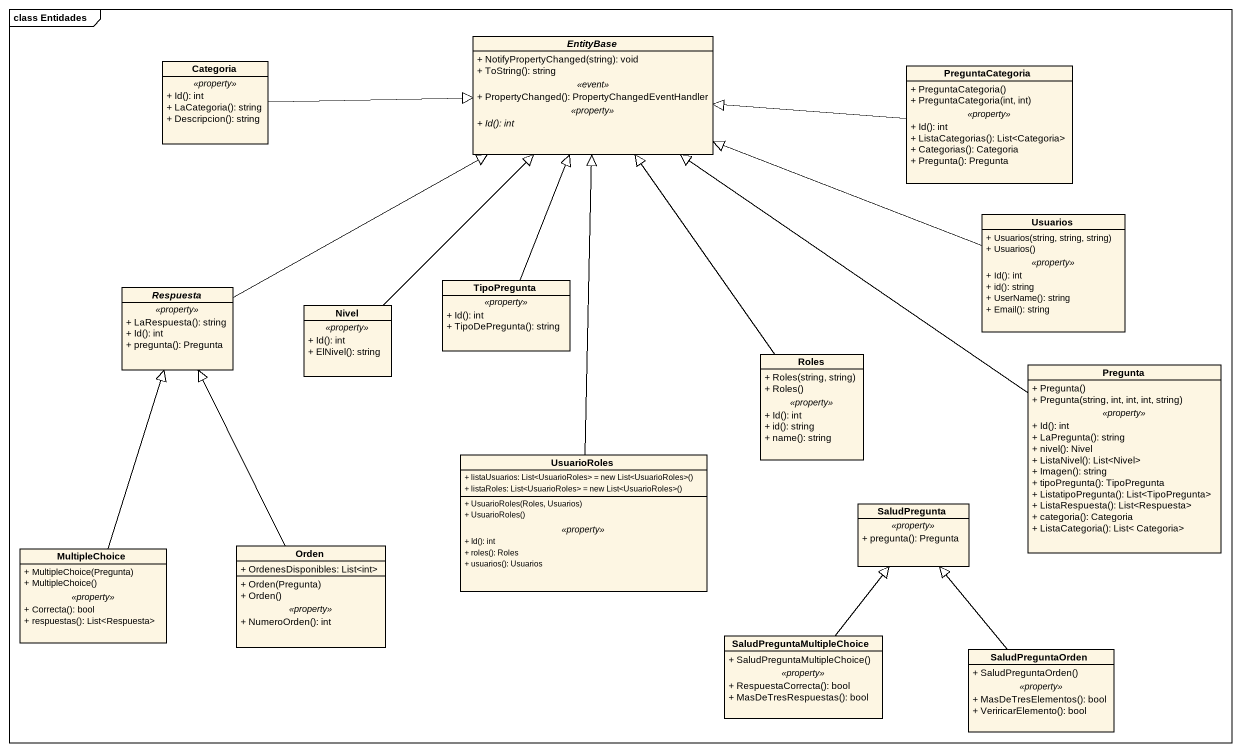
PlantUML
@startuml
mainframe class Entidades
hide circle
hide empty members
skinparam classAttributeIconSize 0
abstract class EntityBase {
  + NotifyPropertyChanged(string): void
  + ToString(): string
  .. <<event>> ..
  + PropertyChanged(): PropertyChangedEventHandler
  .. <<property>> ..
  {abstract} + Id(): int
}
class Categoria {
  .. <<property>> ..
  + Id(): int
  + LaCategoria(): string
  + Descripcion(): string
}
class PreguntaCategoria {
  + PreguntaCategoria()
  + PreguntaCategoria(int, int)
  .. <<property>> ..
  + Id(): int
  + ListaCategorias(): List<Categoria>
  + Categorias(): Categoria
  + Pregunta(): Pregunta
}
class Usuarios {
  + Usuarios(string, string, string)
  + Usuarios()
  .. <<property>> ..
  + Id(): int
  + id(): string
  + UserName(): string
  + Email(): string
}
abstract class Respuesta {
  .. <<property>> ..
  + LaRespuesta(): string
  + Id(): int
  + pregunta(): Pregunta
}
class TipoPregunta {
  .. <<property>> ..
  + Id(): int
  + TipoDePregunta(): string
}
class Nivel {
  .. <<property>> ..
  + Id(): int
  + ElNivel(): string
}
class Roles {
  + Roles(string, string)
  + Roles()
  .. <<property>> ..
  + Id(): int
  + id(): string
  + name(): string
}
class Pregunta {
  + Pregunta()
  + Pregunta(string, int, int, int, string)
  .. <<property>> ..
  + Id(): int
  + LaPregunta(): string
  + nivel(): Nivel
  + ListaNivel(): List<Nivel>
  + Imagen(): string
  + tipoPregunta(): TipoPregunta
  + ListatipoPregunta(): List<TipoPregunta>
  + ListaRespuesta(): List<Respuesta>
  + categoria(): Categoria
  + ListaCategoria(): List< Categoria>
}
class UsuarioRoles {
  {field} + listaUsuarios: List<UsuarioRoles> = new List<UsuarioRoles>()
  {field} + listaRoles: List<UsuarioRoles> = new List<UsuarioRoles>()
  --
  + UsuarioRoles(Roles, Usuarios)
  + UsuarioRoles()
  .. <<property>> ..
  + Id(): int
  + roles(): Roles
  + usuarios(): Usuarios
}
class SaludPregunta {
  .. <<property>> ..
  + pregunta(): Pregunta
}
class MultipleChoice {
  + MultipleChoice(Pregunta)
  + MultipleChoice()
  .. <<property>> ..
  + Correcta(): bool
  + respuestas(): List<Respuesta>
}
class Orden {
  + OrdenesDisponibles: List<int>
  --
  + Orden(Pregunta)
  + Orden()
  .. <<property>> ..
  + NumeroOrden(): int
}
class SaludPreguntaMultipleChoice {
  + SaludPreguntaMultipleChoice()
  .. <<property>> ..
  + RespuestaCorrecta(): bool
  + MasDeTresRespuestas(): bool
}
class SaludPreguntaOrden {
  + SaludPreguntaOrden()
  .. <<property>> ..
  + MasDeTresElementos(): bool
  + VeriricarElemento(): bool
}
Categoria -right-|> EntityBase
PreguntaCategoria -left-|> EntityBase
Usuarios -left-|> EntityBase
Respuesta -right-|> EntityBase
TipoPregunta -up-|> EntityBase
Nivel -up-|> EntityBase
Roles -up-|> EntityBase
Pregunta -up-|> EntityBase
UsuarioRoles -up-|> EntityBase
MultipleChoice -up-|> Respuesta
Orden -up-|> Respuesta
SaludPreguntaMultipleChoice -up-|> SaludPregunta
SaludPreguntaOrden -up-|> SaludPregunta
@enduml
